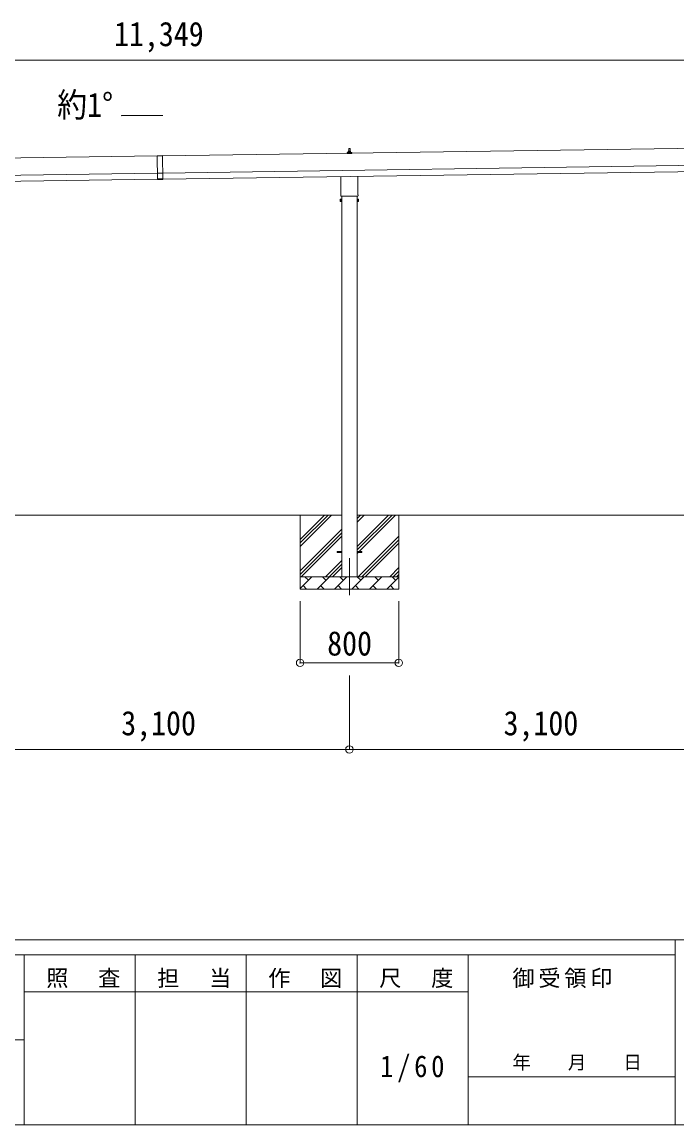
# Model space of a CAD drawing. Units: millimetres at full size, sheet at 1:60. Extents: x -16864 to 16864, y -11640 to 11640.
# Drawn here: x 5386 to 10696, y -11640 to -2696 of the extents above; entities that cross this region are included whole.
import ezdxf
from ezdxf.enums import TextEntityAlignment as Align

# ---------------------------------------------------------------- set-up
doc = ezdxf.new("R2010")
doc.units = ezdxf.units.MM
doc.header["$LTSCALE"] = 60
doc.header["$PDMODE"] = 32
doc.header["$PDSIZE"] = 60
doc.linetypes.add('CHAIN1', pattern=[8, 5, -1, 1, -1])
for name, color, linetype, lineweight in [('0-1_Defpoints', 7, 'CHAIN1', 9), ('0-2_TEXT1', 4, 'Continuous', 9), ('0-3_SHAPE', 7, 'Continuous', 9), ('0-7_PARTS2', 7, 'Continuous', 9), ('0-8_TABLE1', 6, 'Continuous', 9), ('F-0', 7, 'Continuous', 9)]:
    doc.layers.add(name, color=color, linetype=linetype, lineweight=lineweight)
doc.styles.add('ＭＳ ゴシック', font='')
doc.styles.get('ＭＳ ゴシック').set_extended_font_data('MS Gothic')

msp = doc.modelspace()

# ---------------------------------------------------------------- linework, layer by layer
at = {"layer": '0-1_Defpoints'}
msp.add_line((8040.59, -7043.97), (8040.59, -7392.97), dxfattribs=at)
at = {"layer": '0-2_TEXT1'}
for p, q in [((6528.49, -3453.14), (6192.49, -3457.94)), ((12131.27, -3700.56), (6525.65, -3780.64)), ((8022.65, -3761.64), (8022.65, -3753.93)), ((8023.03, -3753.14), (8058.76, -3753.14)), ((8023.41, -3752.96), (8030.13, -3751.33)), ((8030.51, -3751.14), (8051.28, -3751.14)), ((8030.9, -3750.36), (8030.9, -3746.14)), ((8031.9, -3746.14), (8049.9, -3746.14)), ((8034.9, -3746.14), (8035.62, -3722.62)), ((8036.62, -3721.64), (8045.17, -3721.64)), ((8046.17, -3722.62), (8046.9, -3746.14)), ((8050.9, -3750.36), (8050.9, -3746.14)), ((8058.38, -3752.96), (8051.66, -3751.33)), ((8059.15, -3761.64), (8059.15, -3753.93)), ((6480.66, -3781.28), (850.19, -3861.72)), ((6480.64, -3780.28), (6525.64, -3779.64)), ((6480.64, -3780.28), (6483.39, -3972.76)), ((6525.65, -3780.64), (6480.66, -3781.28)), ((6525.64, -3779.64), (6528.39, -3972.12)), ((6527.65, -3920.62), (12133.27, -3840.54)), ((8059.15, -3761.64), (8022.65, -3761.64)), ((852.19, -4001.7), (6482.66, -3921.27)), ((6527.67, -3921.62), (6482.67, -3922.27)), ((6528.37, -3970.62), (12133.99, -3890.54)), ((852.91, -4051.7), (6483.37, -3971.26)), ((6528.32, -3967.12), (6483.32, -3967.76)), ((6528.39, -3972.12), (6483.39, -3972.76)), ((7972.29, -4095.63), (7972.29, -3949.99)), ((8108.89, -3948.04), (8108.89, -4095.63)), ((7970.59, -4104.4), (7970.59, -4098.9)), ((8108.53, -4107.9), (7972.65, -4107.9)), ((7978.09, -4107.9), (7978.09, -7193.97)), ((8103.09, -7193.97), (8103.09, -4107.9)), ((8110.59, -4098.9), (8110.59, -4104.4)), ((7966.59, -4133.9), (7967.35, -4132.59)), ((7966.59, -4133.9), (7966.59, -4150.9)), ((7966.59, -4150.9), (7967.35, -4152.22)), ((7973.59, -4137.5), (7967.35, -4137.5)), ((7973.59, -4147.31), (7967.35, -4147.31)), ((7973.59, -4152.22), (7967.35, -4152.22)), ((7976.09, -4151.6), (7973.59, -4151.6)), ((8105.09, -4151.6), (8107.59, -4151.6)), ((8107.59, -4137.5), (8113.83, -4137.5)), ((8107.59, -4147.31), (8113.83, -4147.31)), ((8107.59, -4152.22), (8113.83, -4152.22)), ((8114.59, -4133.9), (8113.83, -4132.59)), ((8114.59, -4150.9), (8113.83, -4152.22)), ((8114.59, -4133.9), (8114.59, -4150.9)), ((7940.59, -6989.47), (7978.09, -6989.47)), ((7940.59, -6998.47), (7940.59, -6989.47)), ((7940.59, -6989.47), (7978.09, -6989.47)), ((7940.59, -6998.47), (7940.59, -6989.47)), ((7940.59, -6998.47), (7978.09, -6998.47)), ((7940.59, -6998.47), (7978.09, -6998.47)), ((8103.09, -6989.47), (8140.59, -6989.47)), ((8103.09, -6989.47), (8140.59, -6989.47)), ((8103.09, -6998.47), (8140.59, -6998.47)), ((8103.09, -6998.47), (8140.59, -6998.47)), ((8140.59, -6998.47), (8140.59, -6989.47)), ((8140.59, -6998.47), (8140.59, -6989.47))]:
    msp.add_line(p, q, dxfattribs=at)
for points in [[(7973.59, -4152.22), (7973.59, -4132.59), (7967.35, -4132.59)], [(7973.59, -4151.6), (7973.59, -4133.2), (7976.09, -4133.2)], [(8107.59, -4151.6), (8107.59, -4133.2), (8105.09, -4133.2)], [(8107.59, -4152.22), (8107.59, -4132.59), (8113.83, -4132.59)]]:
    msp.add_lwpolyline(points, dxfattribs=at)
for points in [[(7976.09, -4152.9), (7976.09, -4131.9), (7978.09, -4131.9), (7978.09, -4152.9)], [(8105.09, -4152.9), (8105.09, -4131.9), (8103.09, -4131.9), (8103.09, -4152.9)]]:
    msp.add_lwpolyline(points, close=True, dxfattribs=at)
for centre, radius, start, end in [((8023.65, -3753.93), 1, 103.62699, 180), ((8029.9, -3750.36), 1, 283.62699, 0), ((8034.98, -3746.78), 4.13, 90, 171.17633), ((8031.9, -3747.14), 1, 90, 180), ((8036.62, -3722.64), 1, 90, 178.60509), ((8044.23, -3746.14), 4.83, 133.60282, 180), ((8037.56, -3746.14), 4.83, 0, 46.39718), ((8045.17, -3722.64), 1, 1.39491, 90), ((8046.81, -3746.78), 4.13, 8.82367, 90), ((8049.9, -3747.14), 1, 0, 90), ((8051.9, -3750.36), 1, 180, 256.37301), ((8058.15, -3753.93), 1, 0, 76.37301), ((7974.59, -4098.9), 4, 125.09963, 180), ((7974.59, -4104.4), 4, 180, 194.47751), ((7974.59, -4104.4), 4, 194.47751, 241.04498), ((8106.59, -4104.4), 4, 298.95502, 345.52249), ((8106.59, -4098.9), 4, 0, 54.90037), ((8106.59, -4104.4), 4, 345.52249, 0), ((7970.93, -4135.04), 4.34, 145.61575, 214.38425), ((7982.83, -4142.4), 16.24, 162.41205, 197.58795), ((7970.93, -4149.77), 4.34, 145.61575, 214.38425), ((8110.24, -4135.04), 4.34, 325.61575, 34.38425), ((8098.35, -4142.4), 16.24, 342.41205, 17.58795), ((8110.24, -4149.77), 4.34, 325.61575, 34.38425)]:
    msp.add_arc(centre, radius, start, end, dxfattribs=at)
at = {"layer": '0-3_SHAPE'}
for p, q in [((7978.09, -6693.97), (5003.09, -6693.97)), ((7640.59, -6693.97), (7640.59, -7293.97)), ((7640.59, -6892.46), (7839.07, -6693.97)), ((7640.59, -6920.74), (7867.36, -6693.97)), ((7640.59, -6949.03), (7895.64, -6693.97)), ((11078.09, -6693.97), (8103.09, -6693.97)), ((8103.09, -6722.8), (8131.91, -6693.97)), ((8103.09, -6751.08), (8160.2, -6693.97)), ((8103.09, -7005.64), (8414.76, -6693.97)), ((8103.09, -6949.07), (8358.19, -6693.97)), ((8103.09, -6977.36), (8386.47, -6693.97)), ((8440.59, -6693.97), (8440.59, -7293.97)), ((7640.59, -7147.02), (7978.09, -6809.52)), ((7640.59, -7175.3), (7978.09, -6837.8)), ((7650.2, -7193.97), (7978.09, -6866.08)), ((8112.75, -7193.97), (8440.59, -6866.13)), ((8141.03, -7193.97), (8440.59, -6894.42)), ((8169.31, -7193.97), (8440.59, -6922.7)), ((7848.19, -7193.97), (7978.09, -7064.07)), ((7876.47, -7193.97), (7978.09, -7092.36)), ((7904.76, -7193.97), (7978.09, -7120.64)), ((8367.3, -7193.97), (8440.59, -7120.69)), ((8395.59, -7193.97), (8440.59, -7148.97)), ((7640.59, -7290.42), (7737.04, -7193.97)), ((7640.59, -7193.97), (8440.59, -7193.97)), ((7708.48, -7222.53), (7679.93, -7193.97)), ((7778.46, -7293.97), (7878.46, -7193.97)), ((7849.9, -7222.53), (7821.35, -7193.97)), ((7919.88, -7293.97), (8019.88, -7193.97)), ((7991.32, -7222.53), (7962.77, -7193.97)), ((8061.3, -7293.97), (8161.3, -7193.97)), ((8132.75, -7222.53), (8104.19, -7193.97)), ((8202.72, -7293.97), (8302.72, -7193.97)), ((8274.17, -7222.53), (8245.61, -7193.97)), ((8344.14, -7293.97), (8440.59, -7197.53)), ((8415.59, -7222.53), (8387.04, -7193.97)), ((8423.87, -7193.97), (8440.59, -7177.26)), ((8440.59, -7293.97), (7640.59, -7293.97)), ((7665.59, -7265.42), (7694.14, -7293.97)), ((7807.01, -7265.42), (7835.56, -7293.97)), ((7948.43, -7265.42), (7976.98, -7293.97)), ((8089.85, -7265.42), (8118.41, -7293.97)), ((8231.27, -7265.42), (8259.83, -7293.97)), ((8372.7, -7265.42), (8401.25, -7293.97))]:
    msp.add_line(p, q, dxfattribs=at)
at = {"layer": '0-7_PARTS2', "color": 4}
for p, q in [((6192.49, -3457.94), (6192.49, -3453.14)), ((6192.49, -3453.14), (6528.49, -3453.14))]:
    msp.add_line(p, q, dxfattribs=at)
at = {"layer": '0-8_TABLE1'}
for p, q in [((12166.59, -3006.34), (817.59, -3006.34)), ((7640.59, -7892.97), (7640.59, -7392.97)), ((8440.59, -7892.97), (8440.59, -7392.97)), ((7640.59, -7892.97), (8440.59, -7892.97)), ((8040.59, -8594.97), (8040.59, -7994.97)), ((8040.59, -8594.97), (4940.59, -8594.97)), ((11140.59, -8594.97), (8040.59, -8594.97))]:
    msp.add_line(p, q, dxfattribs=at)
for p in [(7640.59, -7892.97), (8440.59, -7892.97), (8040.59, -8594.97)]:
    msp.add_point(p, dxfattribs=at)
at = {"layer": 'F-0', "color": 5, "lineweight": 5}
for p, q in [((-16864.12, -10140), (16015.88, -10140)), ((10682.37, -10140), (10682.37, -11640)), ((-16864.12, -10260), (10682.37, -10260)), ((5402.37, -10260), (5402.37, -11640)), ((6302.37, -10260), (6302.37, -11640)), ((7202.37, -10260), (7202.37, -11640)), ((8102.36, -10260), (8102.36, -11640)), ((9002.37, -10260), (9002.37, -11640)), ((5402.37, -10560), (9002.37, -10560)), ((-6897.63, -10950), (5402.37, -10950)), ((9002.37, -11250), (10682.37, -11250)), ((-16864.12, -11640), (16015.88, -11640))]:
    msp.add_line(p, q, dxfattribs=at)

# ---------------------------------------------------------------- texts
at = {"layer": '0-7_PARTS2', "style": 'ＭＳ ゴシック', "width": 0.9}
msp.add_text('約1°', height=197.9, dxfattribs=at).set_placement((5671.41, -3525.7), align=Align.BOTTOM_LEFT)
at = {"layer": '0-8_TABLE1', "color": 7, "style": 'ＭＳ ゴシック', "width": 0.9}
for s, p in [('11,349', (6132.09, -2951.34)), ('800', (7860.59, -7892.97)), ('3,100', (6190.59, -8539.97)), ('3,100', (9290.59, -8539.97))]:
    msp.add_text(s, height=197.9, dxfattribs=at).set_placement(p, align=Align.BOTTOM_LEFT)
at = {"layer": 'F-0', "style": 'ＭＳ ゴシック'}
msp.add_text('年\u3000\u3000月\u3000\u3000日', height=110, dxfattribs=at).set_placement((9362.37, -11220), align=Align.BOTTOM_LEFT)
at = {"layer": 'F-0', "attachment_point": 7, "style": 'ＭＳ ゴシック'}
for s, insert, char_height in [('\\T1.17;照\u3000査', (5582.37, -10530), 132), ('\\T1.17;担\u3000当', (6482.37, -10530), 132), ('\\T1.17;作\u3000図', (7382.37, -10530), 132), ('\\T1.17;尺\u3000度', (8282.37, -10530), 132), ('\\T1.17;御受領印', (9362.37, -10530), 132), ('\\T1.28;\\W0.9;1/60', (8289.87, -11295), 176)]:
    msp.add_mtext(s, dxfattribs=dict(at, insert=insert, char_height=char_height))

doc.saveas('drawing.dxf')
